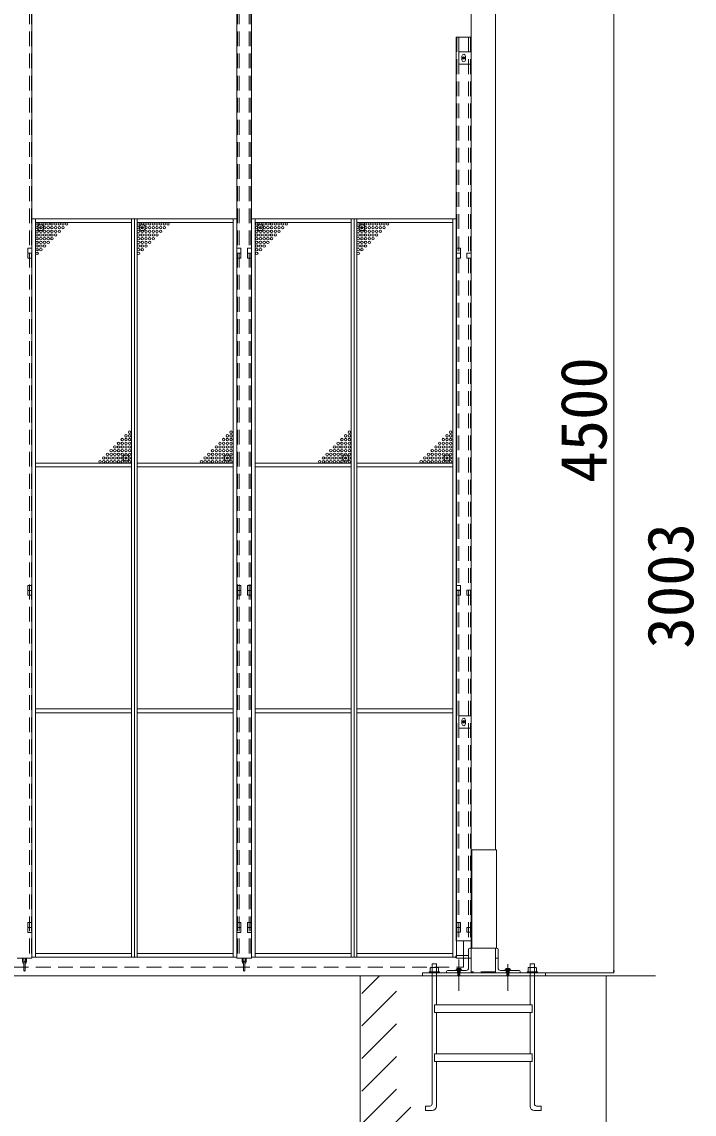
# Model space of a CAD drawing. Units: millimetres, scale not verified. Extents: x -12406 to 12406, y -8553 to 8553.
# Drawn here: x 1179 to 3912, y -5138 to -695 of the extents above; entities that cross this region are included whole.
import ezdxf
from ezdxf.enums import TextEntityAlignment as Align

# ---------------------------------------------------------------- set-up
doc = ezdxf.new("R2010")
doc.units = ezdxf.units.MM
doc.header["$LTSCALE"] = 50
doc.header["$PDMODE"] = 32
doc.header["$PDSIZE"] = 25
for name, pattern in [('CHAIN2', [12, 9, -1, 1, -1]), ('DASHED1', [1.8, 1.2, -0.6]), ('DOUBLE_CHAIN2', [12.8, 9, -1, 0.6, -0.6, 0.6, -1])]:
    doc.linetypes.add(name, pattern=pattern)
for name, color, linetype, lineweight in [('0-0_0', 7, 'Continuous', 9), ('0-5_CYG-144', 7, 'Continuous', 9), ('0-B_ﾒッｼュﾊﾟﾈﾙ用ﾌﾞﾛッｸ', 7, 'Continuous', 9)]:
    doc.layers.add(name, color=color, linetype=linetype, lineweight=lineweight)
doc.styles.add('ＭＳ ゴシック', font='')
doc.styles.get('ＭＳ ゴシック').set_extended_font_data('MS Gothic')

msp = doc.modelspace()

# ---------------------------------------------------------------- linework, layer by layer
at = {"layer": '0-0_0'}
for p, q in [((3585.28, -74), (3585.28, -4554.01)), ((2554.53, -4575.62), (2554.53, -5575.62)), ((2561.14, -4646.93), (2633.05, -4575)), ((3166.63, -4564.01), (3586.28, -4564.01)), ((3554.53, -4575.62), (3554.53, -5575.62)), ((2561.14, -4779.51), (2702.14, -4638.51)), ((2561.14, -4912.09), (2702.14, -4771.09)), ((2561.14, -5044.67), (2702.14, -4903.67)), ((2561.14, -5177.26), (2702.14, -5036.26)), ((2561.14, -5309.84), (2760.73, -5110.24))]:
    msp.add_line(p, q, dxfattribs=at)
at = {"layer": '0-0_0', "color": 134}
for p, q in [((3583.61, -4554.01), (3585.28, -4564.01)), ((3583.61, -4554.01), (3586.95, -4554.01)), ((3585.28, -4564.01), (3586.95, -4554.01))]:
    msp.add_line(p, q, dxfattribs=at)
at = {"layer": '0-5_CYG-144'}
for p, q in [((3104.99, -64), (3104.99, -4063.67)), ((1219.52, -4504.12), (1219.52, -284.34)), ((2052.53, -4504.12), (2052.53, -284.34)), ((2112.52, -4504.12), (2112.52, -284.34)), ((3004.99, -4563.62), (3004.99, -463.97)), ((2945.11, -757.78), (3004.8, -757.78)), ((2945.11, -4433.19), (2945.11, -757.78)), ((3002.52, -776.78), (3004.99, -776.78)), ((3004.8, -4433.19), (3004.8, -776.78)), ((2967.49, -834.94), (2967.49, -850.94)), ((2982.49, -834.94), (2982.49, -850.94)), ((1219.73, -1496.33), (1219.73, -4499.33)), ((2052.22, -1496.33), (1219.73, -1496.33)), ((1234.73, -4499.33), (1234.73, -1496.33)), ((1624.97, -4499.33), (1624.97, -1496.33)), ((1635.97, -4499.33), (1635.97, -1496.33)), ((1646.98, -4499.33), (1646.98, -1496.33)), ((2037.23, -4499.33), (2037.23, -1496.33)), ((2052.22, -1496.33), (2052.22, -4499.33)), ((2112.82, -1496.33), (2112.82, -4499.33)), ((2945.32, -1496.33), (2112.82, -1496.33)), ((2127.82, -4499.33), (2127.82, -1496.33)), ((2518.07, -4499.33), (2518.07, -1496.33)), ((2529.07, -4499.33), (2529.07, -1496.33)), ((2540.07, -4499.33), (2540.07, -1496.33)), ((2930.32, -4499.33), (2930.32, -1496.33)), ((2945.32, -1496.33), (2945.32, -4499.33)), ((1624.97, -1511.33), (1234.73, -1511.33)), ((1646.98, -1511.33), (2037.23, -1511.33)), ((2518.07, -1511.33), (2127.82, -1511.33)), ((2540.07, -1511.33), (2930.32, -1511.33)), ((1219.73, -1616.33), (1202.82, -1616.33)), ((1202.82, -1636.33), (1219.73, -1636.33)), ((2052.22, -1616.33), (2069.23, -1616.33)), ((2069.23, -1636.33), (2052.22, -1636.33)), ((2052.53, -1659.27), (2052.53, -1639.27)), ((2112.82, -1616.33), (2095.82, -1616.33)), ((2095.82, -1636.33), (2112.82, -1636.33)), ((2112.52, -1659.27), (2112.52, -1639.27)), ((2945.32, -1616.33), (2962.32, -1616.33)), ((2962.32, -1635.9), (2945.32, -1635.9)), ((2962.32, -1636.33), (2945.32, -1636.33)), ((1624.97, -2490.33), (1234.73, -2490.33)), ((1624.97, -2505.33), (1234.73, -2505.33)), ((1646.98, -2490.33), (2037.23, -2490.33)), ((1646.98, -2505.33), (2037.23, -2505.33)), ((2518.07, -2490.33), (2127.82, -2490.33)), ((2518.07, -2505.33), (2127.82, -2505.33)), ((2540.07, -2490.33), (2930.32, -2490.33)), ((2540.07, -2505.33), (2930.32, -2505.33)), ((2540.47, -2510.96), (2540.47, -4484.33)), ((1219.73, -2987.83), (1202.82, -2987.83)), ((1202.82, -2987.83), (1202.82, -3027.83)), ((1202.82, -3007.83), (1219.73, -3007.83)), ((2052.53, -3009.2), (2052.53, -3029.2)), ((2095.82, -3007.83), (2112.82, -3007.83)), ((2112.52, -3009.2), (2112.52, -3029.2)), ((2962.32, -3007.4), (2945.11, -3007.4)), ((2945.32, -2987.83), (2962.32, -2987.83)), ((2962.32, -3007.83), (2945.32, -3007.83)), ((1202.82, -3027.83), (1219.52, -3027.83)), ((2095.82, -3027.83), (2112.52, -3027.83)), ((1624.97, -3490.33), (1234.73, -3490.33)), ((1624.97, -3505.33), (1234.73, -3505.33)), ((1646.98, -3490.33), (2037.23, -3490.33)), ((1646.98, -3505.33), (2037.23, -3505.33)), ((2518.07, -3490.33), (2127.82, -3490.33)), ((2518.07, -3505.33), (2127.82, -3505.33)), ((2930.07, -3490.33), (2539.82, -3490.33)), ((2930.07, -3505.33), (2539.82, -3505.33)), ((2967.49, -3535.28), (2967.49, -3551.28)), ((2982.49, -3535.28), (2982.49, -3551.28)), ((1219.73, -4359.33), (1202.82, -4359.33)), ((1202.82, -4379.33), (1219.73, -4379.33)), ((2052.53, -4379.14), (2052.53, -4399.13)), ((2112.82, -4359.33), (2095.82, -4359.33)), ((2095.82, -4359.33), (2095.82, -4399.33)), ((2095.82, -4379.33), (2112.82, -4379.33)), ((2112.52, -4379.14), (2112.52, -4399.13)), ((2962.32, -4378.47), (2945.11, -4378.47)), ((2962.32, -4359.33), (2945.32, -4359.33)), ((2945.32, -4378.48), (2962.25, -4378.48)), ((2945.32, -4378.9), (2962.32, -4378.9)), ((2945.32, -4379.33), (2962.32, -4379.33)), ((2095.82, -4399.33), (2112.52, -4399.33)), ((2945.11, -4433.19), (3004.8, -4433.19)), ((1624.97, -4484.33), (1234.73, -4484.33)), ((1646.98, -4484.33), (2037.23, -4484.33)), ((2518.07, -4484.33), (2127.82, -4484.33)), ((2930.32, -4484.33), (2540.07, -4484.33)), ((2994.99, -4468.63), (2994.99, -4543.63)), ((3004.99, -4463.64), (2999.99, -4463.64)), ((3008.19, -4463.64), (3109.99, -4463.64)), ((3104.99, -4563.62), (3104.99, -4463.64)), ((3114.99, -4468.63), (3114.99, -4543.63)), ((1219.52, -4504.34), (1159.53, -4504.34)), ((1181.03, -4504.34), (1181.03, -4517.84)), ((1186.03, -4504.34), (1186.03, -4517.84)), ((1187.03, -4518.84), (1187.03, -4553.84)), ((1192.02, -4518.84), (1192.02, -4553.84)), ((1193.02, -4504.34), (1193.02, -4517.84)), ((1198.03, -4504.34), (1198.03, -4517.84)), ((2052.22, -4499.33), (1219.73, -4499.33)), ((2112.52, -4504.34), (2052.53, -4504.34)), ((2074.03, -4504.34), (2074.03, -4517.84)), ((2079.03, -4504.34), (2079.03, -4517.84)), ((2080.02, -4518.84), (2080.02, -4553.84)), ((2085.03, -4518.84), (2085.03, -4553.84)), ((2086.03, -4504.34), (2086.03, -4517.84)), ((2091.03, -4504.34), (2091.03, -4517.84)), ((2945.32, -4499.33), (2112.82, -4499.33)), ((2846.83, -4528.2), (2846.83, -5096.3)), ((2862.74, -4526.2), (2848.83, -4526.2)), ((2864.74, -4693.35), (2864.74, -4528.2)), ((2994.99, -4493.63), (2947, -4493.63)), ((2947, -4503.63), (3004.99, -4503.63)), ((3104.99, -4503.63), (3114.99, -4503.63)), ((3244.81, -4528.19), (3244.81, -4693.35)), ((3260.72, -4526.2), (3246.8, -4526.2)), ((3262.72, -5096.3), (3262.72, -4528.19)), ((-12145.02, -4575.62), (3754.98, -4575.62)), ((2808.03, -4564), (3307.48, -4564)), ((2808.03, -4564), (2808.03, -4575.5)), ((2838.87, -4560.07), (2838.87, -4544.16)), ((2840.86, -4542.17), (2870.71, -4542.17)), ((2872.7, -4544.16), (2872.7, -4560.07)), ((2905, -4558.62), (2905, -4563.62)), ((2905, -4563.62), (3204.98, -4563.62)), ((2984.99, -4553.63), (2910, -4553.63)), ((2947.32, -4551.62), (2947.32, -4547.64)), ((2949.31, -4545.65), (2961.25, -4545.65)), ((2949.31, -4553.61), (2949.31, -4563.56)), ((2951.3, -4545.65), (2951.3, -4551.62)), ((2959.26, -4553.61), (2951.3, -4553.61)), ((2959.26, -4555.6), (2951.3, -4553.61)), ((2959.26, -4557.59), (2951.3, -4555.6)), ((2959.26, -4559.58), (2951.3, -4557.59)), ((2959.26, -4561.57), (2951.3, -4559.58)), ((2959.26, -4563.56), (2951.3, -4561.57)), ((2959.26, -4565.55), (2951.3, -4563.56)), ((2959.26, -4567.54), (2951.3, -4565.55)), ((2959.26, -4569.53), (2951.3, -4567.54)), ((2959.26, -4571.52), (2951.3, -4569.53)), ((2959.26, -4573.51), (2951.3, -4571.52)), ((2959.26, -4575.5), (2951.3, -4573.51)), ((2959.26, -4551.62), (2959.26, -4545.65)), ((2961.25, -4553.61), (2961.25, -4563.56)), ((2963.24, -4547.64), (2963.24, -4551.62)), ((3124.98, -4553.63), (3199.97, -4553.63)), ((3146.3, -4551.62), (3146.3, -4547.64)), ((3148.3, -4545.65), (3160.24, -4545.65)), ((3148.3, -4553.61), (3148.3, -4563.56)), ((3150.28, -4545.65), (3150.28, -4551.62)), ((3158.25, -4553.61), (3150.28, -4553.61)), ((3158.25, -4555.6), (3150.28, -4553.61)), ((3158.25, -4557.59), (3150.28, -4555.6)), ((3158.25, -4559.58), (3150.28, -4557.59)), ((3158.25, -4561.57), (3150.28, -4559.58)), ((3158.25, -4563.56), (3150.28, -4561.57)), ((3158.25, -4565.55), (3150.28, -4563.56)), ((3158.25, -4567.54), (3150.28, -4565.55)), ((3158.25, -4569.53), (3150.28, -4567.54)), ((3158.25, -4571.52), (3150.28, -4569.53)), ((3158.25, -4573.51), (3150.28, -4571.52)), ((3158.25, -4575.5), (3150.28, -4573.51)), ((3158.25, -4545.65), (3158.25, -4551.62)), ((3160.24, -4553.61), (3160.24, -4563.56)), ((3162.22, -4547.64), (3162.22, -4551.62)), ((3204.98, -4558.62), (3204.98, -4563.62)), ((3236.85, -4560.07), (3236.85, -4544.16)), ((3238.84, -4542.17), (3268.68, -4542.17)), ((3270.68, -4544.16), (3270.68, -4560.07)), ((3307.48, -4564), (3307.48, -4575.5)), ((2864.74, -4892.34), (2864.74, -4725.18)), ((3244.81, -4725.18), (3244.81, -4892.34)), ((2864.74, -5105.25), (2864.74, -4924.18)), ((3244.81, -4924.18), (3244.81, -5105.25)), ((2846.83, -5123.16), (2819.96, -5123.16)), ((3262.72, -5123.16), (3289.58, -5123.16))]:
    msp.add_line(p, q, dxfattribs=at)
at = {"layer": '0-5_CYG-144', "linetype": 'DASHED1'}
for p, q in [((1209.52, -284.34), (1209.52, -4504.34)), ((1217.22, -284.34), (1217.22, -4504.34)), ((2054.82, -284.34), (2054.82, -4504.34)), ((2062.53, -284.34), (2062.53, -4504.34)), ((2102.52, -284.34), (2102.52, -4504.34)), ((2110.22, -284.34), (2110.22, -4504.34)), ((2947.4, -757.78), (2947.4, -4433.19)), ((2955.06, -757.78), (2955.06, -4433.19)), ((2994.86, -757.78), (2994.86, -4433.19)), ((3002.52, -757.78), (3002.52, -4433.19)), ((-11364.22, -4539.85), (2974.18, -4539.85)), ((3104.99, -4559.12), (3004.99, -4559.12))]:
    msp.add_line(p, q, dxfattribs=at)
at = {"layer": '0-5_CYG-144', "linetype": 'DOUBLE_CHAIN2'}
for p, q in [((2947.4, -776.78), (2947.4, -757.78)), ((2955.06, -776.78), (2955.06, -757.78)), ((2994.86, -776.78), (2994.86, -757.78)), ((3002.52, -776.78), (3002.52, -757.78)), ((2974.18, -4433.4), (2974.18, -4539.85))]:
    msp.add_line(p, q, dxfattribs=at)
at = {"layer": '0-5_CYG-144', "linetype": 'CHAIN2'}
for p, q in [((2979.93, -842.35), (2969.99, -842.35)), ((2974.96, -837.38), (2974.96, -847.33)), ((2979.93, -3542.69), (2969.99, -3542.69)), ((2974.96, -3537.72), (2974.96, -3547.67)), ((2955.28, -4509.83), (2955.28, -4637.19)), ((3154.26, -4527.74), (3154.26, -4637.19))]:
    msp.add_line(p, q, dxfattribs=at)
at = {"layer": '0-5_CYG-144'}
for points in [[(3004.99, -867.94), (2954.99, -867.94), (2954.99, -817.94), (3004.99, -817.94)], [(1202.82, -1616.33), (1202.82, -1656.33), (1219.52, -1656.33)], [(2069.23, -1616.33), (2069.23, -1656.33), (2052.53, -1656.33)], [(2095.82, -1616.33), (2095.82, -1656.33), (2112.52, -1656.33)], [(2945.11, -1656.23), (2962.32, -1656.23), (2962.32, -1616.33)], [(3004.8, -1656.23), (2987.59, -1656.23), (2987.59, -1636.33), (3004.8, -1636.33)], [(2052.22, -2987.83), (2069.23, -2987.83), (2069.23, -3007.83), (2052.22, -3007.83)], [(2052.53, -3027.83), (2069.23, -3027.83), (2069.23, -3007.83), (2052.53, -3007.83)], [(2112.82, -2987.83), (2095.82, -2987.83), (2095.82, -3027.83)], [(2945.11, -3027.3), (2962.32, -3027.3), (2962.32, -2987.83)], [(3004.8, -3027.3), (2987.59, -3027.3), (2987.59, -3007.4), (3004.8, -3007.4)], [(3004.99, -3568.28), (2954.99, -3568.28), (2954.99, -3518.29), (3004.99, -3518.29)], [(3008.19, -4463.64), (3008.19, -4063.67), (3108.18, -4063.67), (3108.18, -4463.64)], [(1202.82, -4359.33), (1202.82, -4399.33), (1219.52, -4399.33)], [(2052.22, -4379.33), (2069.23, -4379.33), (2069.23, -4359.33), (2052.22, -4359.33)], [(2052.53, -4399.33), (2069.23, -4399.33), (2069.23, -4379.34), (2052.53, -4379.34)], [(2945.11, -4398.37), (2962.32, -4398.37), (2962.32, -4359.33)], [(3004.8, -4398.37), (2987.59, -4398.37), (2987.59, -4378.47), (3004.8, -4378.47)], [(2951.3, -4551.62), (2951.3, -4575.5), (2959.26, -4575.5), (2959.26, -4551.62)], [(3150.28, -4551.62), (3150.28, -4575.5), (3158.25, -4575.5), (3158.25, -4551.62)], [(2819.96, -5123.16), (2819.96, -5105.25), (2837.88, -5105.25)], [(3289.58, -5123.16), (3289.58, -5105.25), (3271.67, -5105.25)]]:
    msp.add_lwpolyline(points, dxfattribs=at)
for points in [[(2876.68, -4560.07), (2834.89, -4560.07), (2834.89, -4564.05), (2876.68, -4564.05)], [(2967.21, -4553.61), (2943.34, -4553.61), (2943.34, -4551.62), (2967.21, -4551.62)], [(3166.2, -4553.61), (3142.32, -4553.61), (3142.32, -4551.62), (3166.2, -4551.62)], [(3274.65, -4560.07), (3232.87, -4560.07), (3232.87, -4564.05), (3274.65, -4564.05)], [(3253.76, -4725.18), (2855.78, -4725.18), (2855.78, -4693.35), (3253.76, -4693.35)], [(3253.76, -4924.18), (2855.78, -4924.18), (2855.78, -4892.34), (3253.76, -4892.34)]]:
    msp.add_lwpolyline(points, close=True, dxfattribs=at)
for centre in [(2974.96, -842.35), (2974.96, -3542.69)]:
    msp.add_circle(centre, 4.97, dxfattribs=at)
for centre, radius, start, end in [((2974.99, -834.94), 7.5, 0, 180), ((2974.99, -850.94), 7.5, 180, 0), ((2974.99, -3535.28), 7.5, 0, 180), ((2974.99, -3551.28), 7.5, 180, 0), ((2999.99, -4468.63), 5, 90, 180), ((3109.99, -4468.63), 5, 0, 90), ((1189.53, -4517.84), 8.5, 180, 252.895), ((1189.53, -4517.84), 3.5, 180, 224.415), ((1189.53, -4518.84), 2.5, 0, 180), ((1189.53, -4517.84), 3.5, 315.585, 0), ((1189.53, -4517.84), 8.5, 287.105, 0), ((2082.53, -4517.84), 8.5, 180, 252.895), ((2082.53, -4517.84), 3.5, 180, 224.415), ((2082.53, -4518.84), 2.5, 0, 180), ((2082.53, -4517.84), 3.5, 315.585, 0), ((2082.53, -4517.84), 8.5, 287.105, 0), ((2848.83, -4528.2), 2, 90, 180), ((2862.74, -4528.2), 2, 0, 90), ((2947, -4498.63), 5, 90, 270), ((3246.8, -4528.19), 1.99, 90, 180), ((3260.72, -4528.19), 1.99, 0, 90), ((1189.53, -4553.84), 2.5, 180, 0), ((2082.53, -4553.84), 2.5, 180, 0), ((2840.86, -4544.16), 1.99, 90, 180), ((2870.71, -4544.16), 1.99, 0, 90), ((2910, -4558.62), 5, 90, 180), ((2949.31, -4547.64), 1.99, 90, 180), ((2961.25, -4547.64), 1.99, 0, 90), ((2984.99, -4543.63), 10, 270, 0), ((3124.98, -4543.63), 10, 180, 270), ((3148.3, -4547.64), 1.99, 90, 180), ((3160.24, -4547.64), 1.99, 0, 90), ((3199.97, -4558.62), 5, 0, 90), ((3238.84, -4544.16), 1.99, 90, 180), ((3268.68, -4544.16), 1.99, 0, 90), ((2837.88, -5096.3), 8.96, 270, 0), ((2846.83, -5105.25), 17.91, 270, 0), ((3262.72, -5105.25), 17.91, 180, 270), ((3271.67, -5096.3), 8.96, 180, 270)]:
    msp.add_arc(centre, radius, start, end, dxfattribs=at)
at = {"layer": '0-5_CYG-144', "linetype": 'DOUBLE_CHAIN2'}
for centre in [(2961.25, -4547.64), (3160.24, -4547.64)]:
    msp.add_arc(centre, 1.99, 0, 90, dxfattribs=at)
at = {"layer": '0-B_ﾒッｼュﾊﾟﾈﾙ用ﾌﾞﾛッｸ'}
for centre in [(1240.72, -1517.33), (1240.72, -1532.33), (1240.72, -1547.33), (1255.72, -1517.33), (1255.72, -1532.33), (1255.72, -1547.33), (1270.72, -1517.33), (1270.72, -1532.33), (1270.72, -1547.33), (1285.73, -1517.33), (1285.73, -1532.33), (1285.73, -1547.33), (1300.73, -1517.33), (1300.73, -1532.33), (1300.73, -1547.33), (1315.72, -1517.33), (1315.72, -1532.33), (1315.72, -1547.33), (1330.72, -1517.33), (1330.72, -1532.33), (1330.72, -1547.33), (1345.72, -1517.33), (1345.72, -1532.33), (1360.73, -1517.33), (1652.97, -1517.33), (1652.97, -1532.33), (1652.97, -1547.33), (1667.97, -1517.33), (1667.97, -1532.33), (1667.97, -1547.33), (1682.98, -1517.33), (1682.98, -1532.33), (1682.98, -1547.33), (1697.97, -1517.33), (1697.97, -1532.33), (1697.97, -1547.33), (1712.98, -1517.33), (1712.98, -1532.33), (1712.98, -1547.33), (1727.97, -1517.33), (1727.97, -1532.33), (1727.97, -1547.33), (1742.97, -1517.33), (1742.97, -1532.33), (1742.97, -1547.33), (1757.98, -1517.33), (1757.98, -1532.33), (1772.97, -1517.33), (2133.82, -1517.33), (2133.82, -1532.33), (2133.82, -1547.33), (2148.82, -1517.33), (2148.82, -1532.33), (2148.82, -1547.33), (2163.82, -1517.33), (2163.82, -1532.33), (2163.82, -1547.33), (2178.82, -1517.33), (2178.82, -1532.33), (2178.82, -1547.33), (2193.82, -1517.33), (2193.82, -1532.33), (2193.82, -1547.33), (2208.82, -1517.33), (2208.82, -1532.33), (2208.82, -1547.33), (2223.82, -1517.33), (2223.82, -1532.33), (2223.82, -1547.33), (2238.82, -1517.33), (2238.82, -1532.33), (2253.82, -1517.33), (2546.07, -1517.33), (2546.07, -1532.33), (2546.07, -1547.33), (2561.07, -1517.33), (2561.07, -1532.33), (2561.07, -1547.33), (2576.07, -1517.33), (2576.07, -1532.33), (2576.07, -1547.33), (2591.07, -1517.33), (2591.07, -1532.33), (2591.07, -1547.33), (2606.07, -1517.33), (2606.07, -1532.33), (2606.07, -1547.33), (2621.07, -1517.33), (2621.07, -1532.33), (2621.07, -1547.33), (2636.07, -1517.33), (2636.07, -1532.33), (2636.07, -1547.33), (2651.07, -1517.33), (2651.07, -1532.33), (2666.07, -1517.33), (1240.72, -1562.33), (1240.72, -1577.33), (1240.72, -1592.33), (1255.72, -1562.33), (1255.72, -1577.33), (1255.72, -1592.33), (1270.72, -1562.33), (1270.72, -1577.33), (1270.72, -1592.33), (1285.73, -1562.33), (1285.73, -1577.33), (1285.73, -1592.33), (1300.73, -1562.33), (1300.73, -1577.33), (1315.72, -1562.33), (1652.97, -1562.33), (1652.97, -1577.33), (1652.97, -1592.33), (1667.97, -1562.33), (1667.97, -1577.33), (1667.97, -1592.33), (1682.98, -1562.33), (1682.98, -1577.33), (1682.98, -1592.33), (1697.97, -1562.33), (1697.97, -1577.33), (1697.97, -1592.33), (1712.98, -1562.33), (1712.98, -1577.33), (1727.97, -1562.33), (2133.82, -1562.33), (2133.82, -1577.33), (2133.82, -1592.33), (2148.82, -1562.33), (2148.82, -1577.33), (2148.82, -1592.33), (2163.82, -1562.33), (2163.82, -1577.33), (2163.82, -1592.33), (2178.82, -1562.33), (2178.82, -1577.33), (2178.82, -1592.33), (2193.82, -1562.33), (2193.82, -1577.33), (2208.82, -1562.33), (2546.07, -1562.33), (2546.07, -1577.33), (2546.07, -1592.33), (2561.07, -1562.33), (2561.07, -1577.33), (2561.07, -1592.33), (2576.07, -1562.33), (2576.07, -1577.33), (2576.07, -1592.33), (2591.07, -1562.33), (2591.07, -1577.33), (2591.07, -1592.33), (2606.07, -1562.33), (2606.07, -1577.33), (2621.07, -1562.33), (1240.72, -1607.33), (1240.72, -1622.33), (1240.72, -1637.33), (1255.72, -1607.33), (1255.72, -1622.33), (1270.72, -1607.33), (1652.97, -1607.33), (1652.97, -1622.33), (1652.97, -1637.33), (1667.97, -1607.33), (1667.97, -1622.33), (1682.98, -1607.33), (2133.82, -1607.33), (2133.82, -1622.33), (2133.82, -1637.33), (2148.82, -1607.33), (2148.82, -1622.33), (2163.82, -1607.33), (2546.07, -1607.33), (2546.07, -1622.33), (2546.07, -1637.33), (2561.07, -1607.33), (2561.07, -1622.33), (2576.07, -1607.33), (1586.73, -2394.33), (1601.73, -2379.33), (1601.73, -2394.33), (1616.72, -2364.33), (1616.72, -2379.33), (1616.72, -2394.33), (1998.98, -2394.33), (2013.97, -2379.33), (2013.97, -2394.33), (2028.98, -2364.33), (2028.98, -2379.33), (2028.98, -2394.33), (2479.82, -2394.33), (2494.82, -2379.33), (2494.82, -2394.33), (2509.82, -2364.33), (2509.82, -2379.33), (2509.82, -2394.33), (2892.07, -2394.33), (2907.07, -2379.33), (2907.07, -2394.33), (2922.07, -2364.33), (2922.07, -2379.33), (2922.07, -2394.33), (1541.72, -2439.33), (1556.72, -2424.33), (1556.72, -2439.33), (1571.72, -2409.33), (1571.72, -2424.33), (1571.72, -2439.33), (1586.73, -2409.33), (1586.73, -2424.33), (1586.73, -2439.33), (1601.73, -2409.33), (1601.73, -2424.33), (1601.73, -2439.33), (1616.72, -2409.33), (1616.72, -2424.33), (1616.72, -2439.33), (1953.98, -2439.33), (1968.97, -2424.33), (1968.97, -2439.33), (1983.97, -2409.33), (1983.97, -2424.33), (1983.97, -2439.33), (1998.98, -2409.33), (1998.98, -2424.33), (1998.98, -2439.33), (2013.97, -2409.33), (2013.97, -2424.33), (2013.97, -2439.33), (2028.98, -2409.33), (2028.98, -2424.33), (2028.98, -2439.33), (2434.82, -2439.33), (2449.82, -2424.33), (2449.82, -2439.33), (2464.82, -2409.33), (2464.82, -2424.33), (2464.82, -2439.33), (2479.82, -2409.33), (2479.82, -2424.33), (2479.82, -2439.33), (2494.82, -2409.33), (2494.82, -2424.33), (2494.82, -2439.33), (2509.82, -2409.33), (2509.82, -2424.33), (2509.82, -2439.33), (2847.07, -2439.33), (2862.07, -2424.33), (2862.07, -2439.33), (2877.07, -2409.33), (2877.07, -2424.33), (2877.07, -2439.33), (2892.07, -2409.33), (2892.07, -2424.33), (2892.07, -2439.33), (2907.07, -2409.33), (2907.07, -2424.33), (2907.07, -2439.33), (2922.07, -2409.33), (2922.07, -2424.33), (2922.07, -2439.33), (1496.72, -2484.33), (1511.73, -2469.33), (1511.73, -2484.33), (1526.73, -2454.33), (1526.73, -2469.33), (1526.73, -2484.33), (1541.72, -2454.33), (1541.72, -2469.33), (1541.72, -2484.33), (1556.72, -2454.33), (1556.72, -2469.33), (1556.72, -2484.33), (1571.72, -2454.33), (1571.72, -2469.33), (1571.72, -2484.33), (1586.73, -2454.33), (1586.73, -2469.33), (1586.73, -2484.33), (1601.73, -2454.33), (1601.73, -2469.33), (1601.73, -2484.33), (1616.72, -2454.33), (1616.72, -2469.33), (1616.72, -2484.33), (1908.97, -2484.33), (1923.98, -2469.33), (1923.98, -2484.33), (1938.97, -2454.33), (1938.97, -2469.33), (1938.97, -2484.33), (1953.98, -2454.33), (1953.98, -2469.33), (1953.98, -2484.33), (1968.97, -2454.33), (1968.97, -2469.33), (1968.97, -2484.33), (1983.97, -2454.33), (1983.97, -2469.33), (1983.97, -2484.33), (1998.98, -2454.33), (1998.98, -2469.33), (1998.98, -2484.33), (2013.97, -2454.33), (2013.97, -2469.33), (2013.97, -2484.33), (2028.98, -2454.33), (2028.98, -2469.33), (2028.98, -2484.33), (2389.82, -2484.33), (2404.82, -2469.33), (2404.82, -2484.33), (2419.82, -2454.33), (2419.82, -2469.33), (2419.82, -2484.33), (2434.82, -2454.33), (2434.82, -2469.33), (2434.82, -2484.33), (2449.82, -2454.33), (2449.82, -2469.33), (2449.82, -2484.33), (2464.82, -2454.33), (2464.82, -2469.33), (2464.82, -2484.33), (2479.82, -2454.33), (2479.82, -2469.33), (2479.82, -2484.33), (2494.82, -2454.33), (2494.82, -2469.33), (2494.82, -2484.33), (2509.82, -2454.33), (2509.82, -2469.33), (2509.82, -2484.33), (2802.07, -2484.33), (2817.07, -2469.33), (2817.07, -2484.33), (2832.07, -2454.33), (2832.07, -2469.33), (2832.07, -2484.33), (2847.07, -2454.33), (2847.07, -2469.33), (2847.07, -2484.33), (2862.07, -2454.33), (2862.07, -2469.33), (2862.07, -2484.33), (2877.07, -2454.33), (2877.07, -2469.33), (2877.07, -2484.33), (2892.07, -2454.33), (2892.07, -2469.33), (2892.07, -2484.33), (2907.07, -2454.33), (2907.07, -2469.33), (2907.07, -2484.33), (2922.07, -2454.33), (2922.07, -2469.33), (2922.07, -2484.33)]:
    msp.add_circle(centre, 5, dxfattribs=at)
for p in [(1255.72, -1532.33), (1667.97, -1532.33), (2148.82, -1532.33), (2561.07, -1532.33), (1601.73, -2469.33), (2013.97, -2469.33), (2494.82, -2469.33), (2907.07, -2469.33)]:
    msp.add_point(p, dxfattribs=at)

# ---------------------------------------------------------------- texts
at = {"layer": '0-0_0', "style": 'ＭＳ ゴシック'}
for s, p in [('4500', (3612.44, -2570.01)), ('3003', (3965.28, -3244.54))]:
    msp.add_text(s, height=187.7, rotation=90, dxfattribs=at).set_placement(p, align=Align.BOTTOM_LEFT)

doc.saveas('drawing.dxf')
